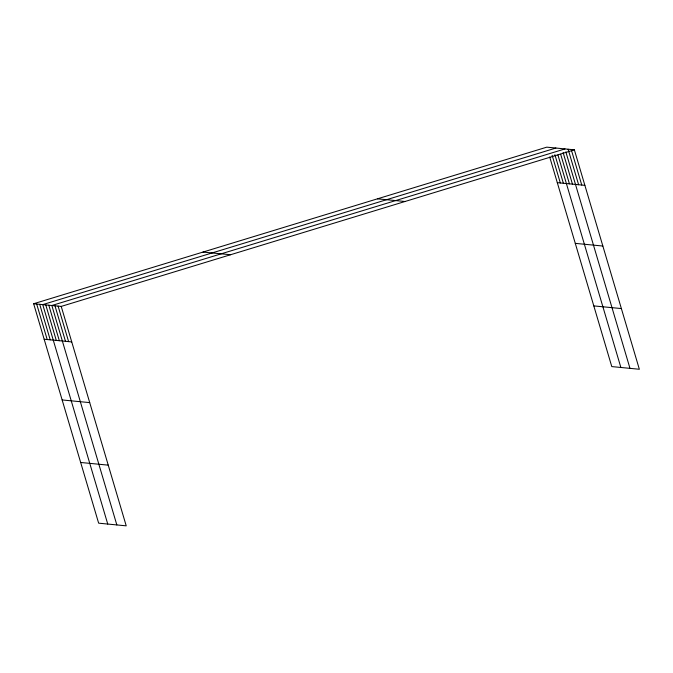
<?xml version="1.0" encoding="UTF-8"?>
<svg xmlns="http://www.w3.org/2000/svg" width="673" height="673" viewBox="0 0 673 673"><rect width="100%" height="100%" fill="white"/><g stroke="black" fill="none" stroke-linecap="round" stroke-linejoin="round"><path stroke-width="1.01" d="M33.65 303.742L61.218 306.408L126.221 525.84L98.645 523.173L33.65 303.742L546.779 147.16L574.355 149.827L639.35 369.258L611.782 366.592L549.706 157.028M555.881 148.043L42.744 304.617L107.747 524.057M564.975 148.918L51.846 305.5L116.841 524.932M61.218 306.408L574.355 149.827M557.303 182.677L584.871 185.336M377.452 198.829L405.02 201.496M575.28 243.365L602.848 246.032M202.985 252.072L230.553 254.731M593.805 305.904L621.372 308.562M44.166 339.251L71.742 341.918M62.152 399.947L89.719 402.614M80.667 462.477L108.244 465.144M571.52 150.508L581.75 185.033M568.105 149.221L578.62 184.739M565.85 151.879L629.978 368.35M563.116 152.569L572.462 184.141M560.668 154.252L569.434 183.847M557.925 154.941L620.876 367.475M554.889 154.655L563.368 183.258M552.154 155.345L560.331 182.963M58.097 306.106L68.612 341.615M54.967 305.803L65.491 341.312M48.809 305.206L59.333 340.723M45.781 304.911L56.296 340.429M39.715 304.331L50.231 339.84M36.679 304.036L47.203 339.545"/></g></svg>
